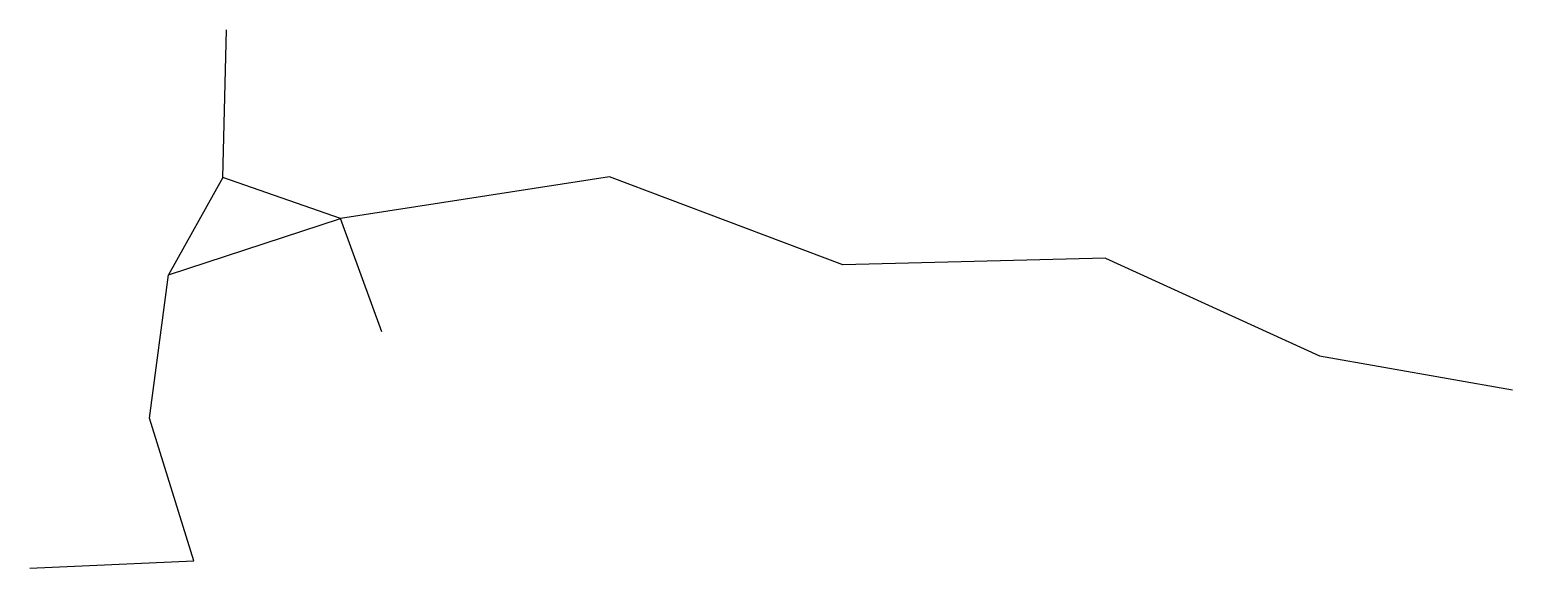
# Model space of a CAD drawing. Header units: millimetres. Extents: x -342 to -191, y 40 to 95.
import ezdxf

# ---------------------------------------------------------------- set-up
doc = ezdxf.new("R2010")
doc.units = ezdxf.units.MM
doc.layers.get('0').update_dxf_attribs({"linetype": 'CONTINUOUS'})

msp = doc.modelspace()

# ---------------------------------------------------------------- linework, layer by layer
for p, q in [((-322.61, 80.01), (-322.26, 95.15)), ((-322.61, 80.01), (-328.18, 70.06)), ((-310.56, 75.83), (-322.61, 80.01)), ((-283.01, 80.09), (-310.56, 75.83)), ((-259.12, 71.07), (-283.01, 80.09)), ((-328.18, 70.06), (-310.56, 75.83)), ((-306.34, 64.23), (-310.56, 75.83)), ((-232.21, 71.77), (-259.12, 71.07)), ((-232.21, 71.77), (-210.26, 61.75)), ((-330.15, 55.36), (-328.18, 70.06)), ((-210.26, 61.75), (-190.51, 58.26)), ((-325.6, 40.77), (-330.15, 55.36)), ((-342.41, 40), (-325.6, 40.77))]:
    msp.add_line(p, q)

doc.saveas('drawing.dxf')
